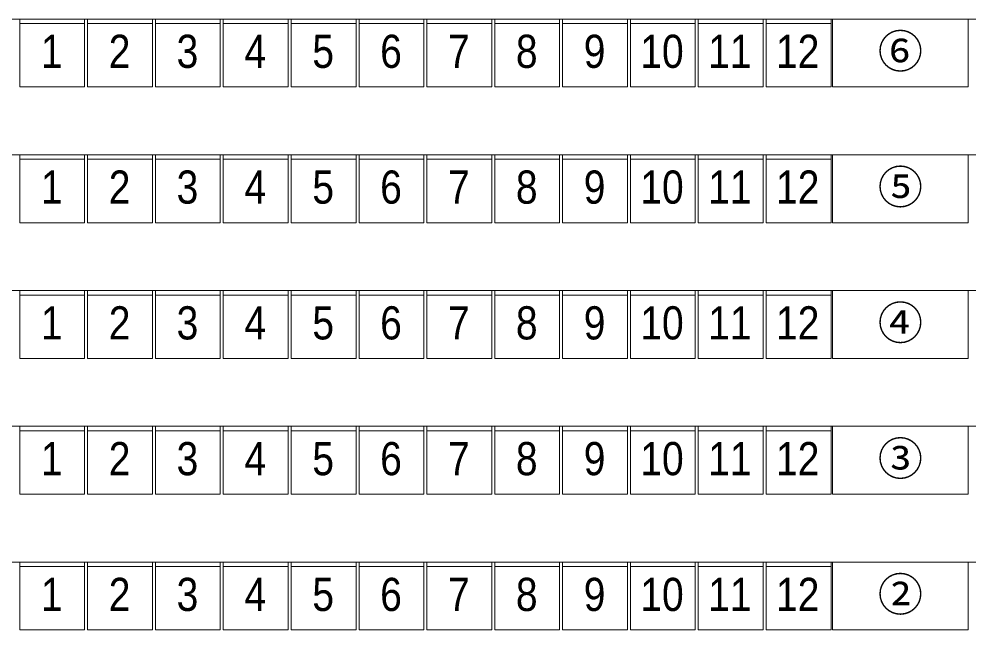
# Model space of a CAD drawing. Units: millimetres, scale not verified. Extents: x -35903 to 76097, y -53729 to 27871.
# Drawn here: x -7022 to -722, y 10380 to 14430 of the extents above; entities that cross this region are included whole.
import ezdxf
from ezdxf.enums import TextEntityAlignment as Align

# ---------------------------------------------------------------- set-up
doc = ezdxf.new("R2010")
doc.units = ezdxf.units.MM
doc.header["$LTSCALE"] = 200
for name, color, linetype, lineweight in [('0-1_躯体', 7, 'Continuous', 9), ('0-5_設備機器', 7, 'Continuous', 9), ('0-9_座席', 7, 'Continuous', 9)]:
    doc.layers.add(name, color=color, linetype=linetype, lineweight=lineweight)
doc.styles.add('ＭＳ Ｐゴシック', font='')
doc.styles.get('ＭＳ Ｐゴシック').set_extended_font_data('MS PGothic')

msp = doc.modelspace()

# ---------------------------------------------------------------- linework, layer by layer
at = {"layer": '0-1_躯体'}
for p, q in [((40639.9, 14430.4), (-10227.1, 14430.4)), ((-1627.1, 13980.4), (-1627.1, 14430.4)), ((-727.1, 13980.4), (-727.1, 14430.4)), ((-727.1, 13980.4), (-1627.1, 13980.4)), ((41589.9, 13530.4), (-10227.1, 13530.4)), ((-1627.1, 13080.4), (-1627.1, 13530.4)), ((-727.1, 13080.4), (-727.1, 13530.4)), ((-727.1, 13080.4), (-1627.1, 13080.4)), ((41332, 12630.4), (-10227.1, 12630.4)), ((-1627.1, 12180.4), (-1627.1, 12630.4)), ((-727.1, 12180.4), (-727.1, 12630.4)), ((-727.1, 12180.4), (-1627.1, 12180.4)), ((40961.6, 11730.4), (-10227.1, 11730.4)), ((-1627.1, 11280.4), (-1627.1, 11730.4)), ((-727.1, 11280.4), (-727.1, 11730.4)), ((-727.1, 11280.4), (-1627.1, 11280.4)), ((40591.1, 10830.4), (-10227.1, 10830.4)), ((-1627.1, 10380.4), (-1627.1, 10830.4)), ((-727.1, 10380.4), (-727.1, 10830.4)), ((-727.1, 10380.4), (-1627.1, 10380.4))]:
    msp.add_line(p, q, dxfattribs=at)
at = {"layer": '0-5_設備機器'}
for p, q in [((-7017.1, 13980.4), (-7017.1, 14430.4)), ((-7017.1, 14430.4), (-2401.4, 14430.4)), ((-6587.1, 13980.4), (-6587.1, 14430.4)), ((-6567.1, 13980.4), (-6567.1, 14430.4)), ((-6137.1, 13980.4), (-6137.1, 14430.4)), ((-6117.1, 13980.4), (-6117.1, 14430.4)), ((-5687.1, 13980.4), (-5687.1, 14430.4)), ((-5667.1, 13980.4), (-5667.1, 14430.4)), ((-5237.1, 13980.4), (-5237.1, 14430.4)), ((-5217.1, 13980.4), (-5217.1, 14430.4)), ((-4787.1, 13980.4), (-4787.1, 14430.4)), ((-4767.1, 13980.4), (-4767.1, 14430.4)), ((-4337.1, 13980.4), (-4337.1, 14430.4)), ((-4317.1, 13980.4), (-4317.1, 14430.4)), ((-3887.1, 13980.4), (-3887.1, 14430.4)), ((-3867.1, 13980.4), (-3867.1, 14430.4)), ((-3437.1, 13980.4), (-3437.1, 14430.4)), ((-3417.1, 13980.4), (-3417.1, 14430.4)), ((-2987.1, 13980.4), (-2987.1, 14430.4)), ((-2967.1, 13980.4), (-2967.1, 14430.4)), ((-2537.1, 13980.4), (-2537.1, 14430.4)), ((-2517.1, 13980.4), (-2517.1, 14430.4)), ((-1637.1, 14430.4), (-2401.4, 14430.4)), ((-2087.1, 13980.4), (-2087.1, 14430.4)), ((-2067.1, 13980.4), (-2067.1, 14430.4)), ((-1637.1, 13980.4), (-1637.1, 14430.4)), ((-7017.1, 14400.4), (-6587.1, 14400.4)), ((-6137.1, 14400.4), (-6567.1, 14400.4)), ((-6117.1, 14400.4), (-5687.1, 14400.4)), ((-5237.1, 14400.4), (-5667.1, 14400.4)), ((-4787.1, 14400.4), (-5217.1, 14400.4)), ((-4337.1, 14400.4), (-4767.1, 14400.4)), ((-3887.1, 14400.4), (-4317.1, 14400.4)), ((-3437.1, 14400.4), (-3867.1, 14400.4)), ((-2987.1, 14400.4), (-3417.1, 14400.4)), ((-2537.1, 14400.4), (-2967.1, 14400.4)), ((-2087.1, 14400.4), (-2517.1, 14400.4)), ((-1637.1, 14400.4), (-2067.1, 14400.4)), ((-6587.1, 13980.4), (-7017.1, 13980.4)), ((-6137.1, 13980.4), (-6567.1, 13980.4)), ((-6117.1, 13980.4), (-6117.1, 13981.7)), ((-5687.1, 13980.4), (-6117.1, 13980.4)), ((-5237.1, 13980.4), (-5667.1, 13980.4)), ((-4787.1, 13980.4), (-5217.1, 13980.4)), ((-4337.1, 13980.4), (-4767.1, 13980.4)), ((-3887.1, 13980.4), (-4317.1, 13980.4)), ((-3437.1, 13980.4), (-3867.1, 13980.4)), ((-2987.1, 13980.4), (-3417.1, 13980.4)), ((-2537.1, 13980.4), (-2967.1, 13980.4)), ((-2087.1, 13980.4), (-2517.1, 13980.4)), ((-1637.1, 13980.4), (-2067.1, 13980.4)), ((-7017.1, 13080.4), (-7017.1, 13530.4)), ((-7017.1, 13530.4), (-2401.4, 13530.4)), ((-7017.1, 13500.4), (-6587.1, 13500.4)), ((-6587.1, 13080.4), (-6587.1, 13530.4)), ((-6567.1, 13080.4), (-6567.1, 13530.4)), ((-6137.1, 13500.4), (-6567.1, 13500.4)), ((-6137.1, 13080.4), (-6137.1, 13530.4)), ((-6117.1, 13080.4), (-6117.1, 13530.4)), ((-6117.1, 13500.4), (-5687.1, 13500.4)), ((-5687.1, 13080.4), (-5687.1, 13530.4)), ((-5667.1, 13080.4), (-5667.1, 13530.4)), ((-5237.1, 13500.4), (-5667.1, 13500.4)), ((-5237.1, 13080.4), (-5237.1, 13530.4)), ((-5217.1, 13080.4), (-5217.1, 13530.4)), ((-4787.1, 13500.4), (-5217.1, 13500.4)), ((-4787.1, 13080.4), (-4787.1, 13530.4)), ((-4767.1, 13080.4), (-4767.1, 13530.4)), ((-4337.1, 13500.4), (-4767.1, 13500.4)), ((-4337.1, 13080.4), (-4337.1, 13530.4)), ((-4317.1, 13080.4), (-4317.1, 13530.4)), ((-3887.1, 13500.4), (-4317.1, 13500.4)), ((-3887.1, 13080.4), (-3887.1, 13530.4)), ((-3867.1, 13080.4), (-3867.1, 13530.4)), ((-3437.1, 13500.4), (-3867.1, 13500.4)), ((-3437.1, 13080.4), (-3437.1, 13530.4)), ((-3417.1, 13080.4), (-3417.1, 13530.4)), ((-2987.1, 13500.4), (-3417.1, 13500.4)), ((-2987.1, 13080.4), (-2987.1, 13530.4)), ((-2967.1, 13080.4), (-2967.1, 13530.4)), ((-2537.1, 13500.4), (-2967.1, 13500.4)), ((-2537.1, 13080.4), (-2537.1, 13530.4)), ((-2517.1, 13080.4), (-2517.1, 13530.4)), ((-2087.1, 13500.4), (-2517.1, 13500.4)), ((-1637.1, 13530.4), (-2401.4, 13530.4)), ((-2087.1, 13080.4), (-2087.1, 13530.4)), ((-2067.1, 13080.4), (-2067.1, 13530.4)), ((-1637.1, 13500.4), (-2067.1, 13500.4)), ((-1637.1, 13080.4), (-1637.1, 13530.4)), ((-6587.1, 13080.4), (-7017.1, 13080.4)), ((-6137.1, 13080.4), (-6567.1, 13080.4)), ((-6117.1, 13080.4), (-6117.1, 13081.7)), ((-5687.1, 13080.4), (-6117.1, 13080.4)), ((-5237.1, 13080.4), (-5667.1, 13080.4)), ((-4787.1, 13080.4), (-5217.1, 13080.4)), ((-4337.1, 13080.4), (-4767.1, 13080.4)), ((-3887.1, 13080.4), (-4317.1, 13080.4)), ((-3437.1, 13080.4), (-3867.1, 13080.4)), ((-2987.1, 13080.4), (-3417.1, 13080.4)), ((-2537.1, 13080.4), (-2967.1, 13080.4)), ((-2087.1, 13080.4), (-2517.1, 13080.4)), ((-1637.1, 13080.4), (-2067.1, 13080.4)), ((-7017.1, 12180.4), (-7017.1, 12630.4)), ((-7017.1, 12630.4), (-2401.4, 12630.4)), ((-7017.1, 12600.4), (-6587.1, 12600.4)), ((-6587.1, 12180.4), (-6587.1, 12630.4)), ((-6567.1, 12180.4), (-6567.1, 12630.4)), ((-6137.1, 12600.4), (-6567.1, 12600.4)), ((-6137.1, 12180.4), (-6137.1, 12630.4)), ((-6117.1, 12180.4), (-6117.1, 12630.4)), ((-6117.1, 12600.4), (-5687.1, 12600.4)), ((-5687.1, 12180.4), (-5687.1, 12630.4)), ((-5667.1, 12180.4), (-5667.1, 12630.4)), ((-5237.1, 12600.4), (-5667.1, 12600.4)), ((-5237.1, 12180.4), (-5237.1, 12630.4)), ((-5217.1, 12180.4), (-5217.1, 12630.4)), ((-4787.1, 12600.4), (-5217.1, 12600.4)), ((-4787.1, 12180.4), (-4787.1, 12630.4)), ((-4767.1, 12180.4), (-4767.1, 12630.4)), ((-4337.1, 12600.4), (-4767.1, 12600.4)), ((-4337.1, 12180.4), (-4337.1, 12630.4)), ((-4317.1, 12180.4), (-4317.1, 12630.4)), ((-3887.1, 12600.4), (-4317.1, 12600.4)), ((-3887.1, 12180.4), (-3887.1, 12630.4)), ((-3867.1, 12180.4), (-3867.1, 12630.4)), ((-3437.1, 12600.4), (-3867.1, 12600.4)), ((-3437.1, 12180.4), (-3437.1, 12630.4)), ((-3417.1, 12180.4), (-3417.1, 12630.4)), ((-2987.1, 12600.4), (-3417.1, 12600.4)), ((-2987.1, 12180.4), (-2987.1, 12630.4)), ((-2967.1, 12180.4), (-2967.1, 12630.4)), ((-2537.1, 12600.4), (-2967.1, 12600.4)), ((-2537.1, 12180.4), (-2537.1, 12630.4)), ((-2517.1, 12180.4), (-2517.1, 12630.4)), ((-2087.1, 12600.4), (-2517.1, 12600.4)), ((-1637.1, 12630.4), (-2401.4, 12630.4)), ((-2087.1, 12180.4), (-2087.1, 12630.4)), ((-2067.1, 12180.4), (-2067.1, 12630.4)), ((-1637.1, 12600.4), (-2067.1, 12600.4)), ((-1637.1, 12180.4), (-1637.1, 12630.4)), ((-6587.1, 12180.4), (-7017.1, 12180.4)), ((-6137.1, 12180.4), (-6567.1, 12180.4)), ((-6117.1, 12180.4), (-6117.1, 12181.7)), ((-5687.1, 12180.4), (-6117.1, 12180.4)), ((-5237.1, 12180.4), (-5667.1, 12180.4)), ((-4787.1, 12180.4), (-5217.1, 12180.4)), ((-4337.1, 12180.4), (-4767.1, 12180.4)), ((-3887.1, 12180.4), (-4317.1, 12180.4)), ((-3437.1, 12180.4), (-3867.1, 12180.4)), ((-2987.1, 12180.4), (-3417.1, 12180.4)), ((-2537.1, 12180.4), (-2967.1, 12180.4)), ((-2087.1, 12180.4), (-2517.1, 12180.4)), ((-1637.1, 12180.4), (-2067.1, 12180.4)), ((-7017.1, 11280.4), (-7017.1, 11730.4)), ((-7017.1, 11730.4), (-2401.4, 11730.4)), ((-6587.1, 11280.4), (-6587.1, 11730.4)), ((-6567.1, 11280.4), (-6567.1, 11730.4)), ((-6137.1, 11280.4), (-6137.1, 11730.4)), ((-6117.1, 11280.4), (-6117.1, 11730.4)), ((-5687.1, 11280.4), (-5687.1, 11730.4)), ((-5667.1, 11280.4), (-5667.1, 11730.4)), ((-5237.1, 11280.4), (-5237.1, 11730.4)), ((-5217.1, 11280.4), (-5217.1, 11730.4)), ((-4787.1, 11280.4), (-4787.1, 11730.4)), ((-4767.1, 11280.4), (-4767.1, 11730.4)), ((-4337.1, 11280.4), (-4337.1, 11730.4)), ((-4317.1, 11280.4), (-4317.1, 11730.4)), ((-3887.1, 11280.4), (-3887.1, 11730.4)), ((-3867.1, 11280.4), (-3867.1, 11730.4)), ((-3437.1, 11280.4), (-3437.1, 11730.4)), ((-3417.1, 11280.4), (-3417.1, 11730.4)), ((-2987.1, 11280.4), (-2987.1, 11730.4)), ((-2967.1, 11280.4), (-2967.1, 11730.4)), ((-2537.1, 11280.4), (-2537.1, 11730.4)), ((-2517.1, 11280.4), (-2517.1, 11730.4)), ((-1637.1, 11730.4), (-2401.4, 11730.4)), ((-2087.1, 11280.4), (-2087.1, 11730.4)), ((-2067.1, 11280.4), (-2067.1, 11730.4)), ((-1637.1, 11280.4), (-1637.1, 11730.4)), ((-7017.1, 11700.4), (-6587.1, 11700.4)), ((-6137.1, 11700.4), (-6567.1, 11700.4)), ((-6117.1, 11700.4), (-5687.1, 11700.4)), ((-5237.1, 11700.4), (-5667.1, 11700.4)), ((-4787.1, 11700.4), (-5217.1, 11700.4)), ((-4337.1, 11700.4), (-4767.1, 11700.4)), ((-3887.1, 11700.4), (-4317.1, 11700.4)), ((-3437.1, 11700.4), (-3867.1, 11700.4)), ((-2987.1, 11700.4), (-3417.1, 11700.4)), ((-2537.1, 11700.4), (-2967.1, 11700.4)), ((-2087.1, 11700.4), (-2517.1, 11700.4)), ((-1637.1, 11700.4), (-2067.1, 11700.4)), ((-6587.1, 11280.4), (-7017.1, 11280.4)), ((-6137.1, 11280.4), (-6567.1, 11280.4)), ((-6117.1, 11280.4), (-6117.1, 11281.7)), ((-5687.1, 11280.4), (-6117.1, 11280.4)), ((-5237.1, 11280.4), (-5667.1, 11280.4)), ((-4787.1, 11280.4), (-5217.1, 11280.4)), ((-4337.1, 11280.4), (-4767.1, 11280.4)), ((-3887.1, 11280.4), (-4317.1, 11280.4)), ((-3437.1, 11280.4), (-3867.1, 11280.4)), ((-2987.1, 11280.4), (-3417.1, 11280.4)), ((-2537.1, 11280.4), (-2967.1, 11280.4)), ((-2087.1, 11280.4), (-2517.1, 11280.4)), ((-1637.1, 11280.4), (-2067.1, 11280.4)), ((-7017.1, 10380.4), (-7017.1, 10830.4)), ((-7017.1, 10830.4), (-2401.4, 10830.4)), ((-7017.1, 10800.4), (-6587.1, 10800.4)), ((-6587.1, 10380.4), (-6587.1, 10830.4)), ((-6567.1, 10380.4), (-6567.1, 10830.4)), ((-6137.1, 10800.4), (-6567.1, 10800.4)), ((-6137.1, 10380.4), (-6137.1, 10830.4)), ((-6117.1, 10380.4), (-6117.1, 10830.4)), ((-6117.1, 10800.4), (-5687.1, 10800.4)), ((-5687.1, 10380.4), (-5687.1, 10830.4)), ((-5667.1, 10380.4), (-5667.1, 10830.4)), ((-5237.1, 10800.4), (-5667.1, 10800.4)), ((-5237.1, 10380.4), (-5237.1, 10830.4)), ((-5217.1, 10380.4), (-5217.1, 10830.4)), ((-4787.1, 10800.4), (-5217.1, 10800.4)), ((-4787.1, 10380.4), (-4787.1, 10830.4)), ((-4767.1, 10380.4), (-4767.1, 10830.4)), ((-4337.1, 10800.4), (-4767.1, 10800.4)), ((-4337.1, 10380.4), (-4337.1, 10830.4)), ((-4317.1, 10380.4), (-4317.1, 10830.4)), ((-3887.1, 10800.4), (-4317.1, 10800.4)), ((-3887.1, 10380.4), (-3887.1, 10830.4)), ((-3867.1, 10380.4), (-3867.1, 10830.4)), ((-3437.1, 10800.4), (-3867.1, 10800.4)), ((-3437.1, 10380.4), (-3437.1, 10830.4)), ((-3417.1, 10380.4), (-3417.1, 10830.4)), ((-2987.1, 10800.4), (-3417.1, 10800.4)), ((-2987.1, 10380.4), (-2987.1, 10830.4)), ((-2967.1, 10380.4), (-2967.1, 10830.4)), ((-2537.1, 10800.4), (-2967.1, 10800.4)), ((-2537.1, 10380.4), (-2537.1, 10830.4)), ((-2517.1, 10380.4), (-2517.1, 10830.4)), ((-2087.1, 10800.4), (-2517.1, 10800.4)), ((-1637.1, 10830.4), (-2401.4, 10830.4)), ((-2087.1, 10380.4), (-2087.1, 10830.4)), ((-2067.1, 10380.4), (-2067.1, 10830.4)), ((-1637.1, 10800.4), (-2067.1, 10800.4)), ((-1637.1, 10380.4), (-1637.1, 10830.4)), ((-6587.1, 10380.4), (-7017.1, 10380.4)), ((-6137.1, 10380.4), (-6567.1, 10380.4)), ((-6117.1, 10380.4), (-6117.1, 10381.7)), ((-5687.1, 10380.4), (-6117.1, 10380.4)), ((-5237.1, 10380.4), (-5667.1, 10380.4)), ((-4787.1, 10380.4), (-5217.1, 10380.4)), ((-4337.1, 10380.4), (-4767.1, 10380.4)), ((-3887.1, 10380.4), (-4317.1, 10380.4)), ((-3437.1, 10380.4), (-3867.1, 10380.4)), ((-2987.1, 10380.4), (-3417.1, 10380.4)), ((-2537.1, 10380.4), (-2967.1, 10380.4)), ((-2087.1, 10380.4), (-2517.1, 10380.4)), ((-1637.1, 10380.4), (-2067.1, 10380.4))]:
    msp.add_line(p, q, dxfattribs=at)

# ---------------------------------------------------------------- texts
at = {"layer": '0-9_座席', "style": 'ＭＳ Ｐゴシック', "width": 0.9}
for s, p in [('1', (-6877.1, 14040.4)), ('2', (-6427.1, 14040.4)), ('3', (-5977.1, 14040.4)), ('4', (-5527.1, 14040.4)), ('5', (-5077.1, 14040.4)), ('6', (-4627.1, 14040.4)), ('7', (-4177.1, 14040.4)), ('8', (-3727.1, 14040.4)), ('9', (-3277.1, 14040.4)), ('10', (-2902.1, 14040.4)), ('11', (-2452.1, 14040.4)), ('12', (-2002.1, 14040.4)), ('1', (-6877.1, 13140.4)), ('2', (-6427.1, 13140.4)), ('3', (-5977.1, 13140.4)), ('4', (-5527.1, 13140.4)), ('5', (-5077.1, 13140.4)), ('6', (-4627.1, 13140.4)), ('7', (-4177.1, 13140.4)), ('8', (-3727.1, 13140.4)), ('9', (-3277.1, 13140.4)), ('10', (-2902.1, 13140.4)), ('11', (-2452.1, 13140.4)), ('12', (-2002.1, 13140.4)), ('1', (-6877.1, 12240.4)), ('2', (-6427.1, 12240.4)), ('3', (-5977.1, 12240.4)), ('4', (-5527.1, 12240.4)), ('5', (-5077.1, 12240.4)), ('6', (-4627.1, 12240.4)), ('7', (-4177.1, 12240.4)), ('8', (-3727.1, 12240.4)), ('9', (-3277.1, 12240.4)), ('10', (-2902.1, 12240.4)), ('11', (-2452.1, 12240.4)), ('12', (-2002.1, 12240.4)), ('1', (-6877.1, 11340.4)), ('2', (-6427.1, 11340.4)), ('3', (-5977.1, 11340.4)), ('4', (-5527.1, 11340.4)), ('5', (-5077.1, 11340.4)), ('6', (-4627.1, 11340.4)), ('7', (-4177.1, 11340.4)), ('8', (-3727.1, 11340.4)), ('9', (-3277.1, 11340.4)), ('10', (-2902.1, 11340.4)), ('11', (-2452.1, 11340.4)), ('12', (-2002.1, 11340.4)), ('1', (-6877.1, 10440.4)), ('2', (-6427.1, 10440.4)), ('3', (-5977.1, 10440.4)), ('4', (-5527.1, 10440.4)), ('5', (-5077.1, 10440.4)), ('6', (-4627.1, 10440.4)), ('7', (-4177.1, 10440.4)), ('8', (-3727.1, 10440.4)), ('9', (-3277.1, 10440.4)), ('10', (-2902.1, 10440.4)), ('11', (-2452.1, 10440.4)), ('12', (-2002.1, 10440.4))]:
    msp.add_text(s, height=219.9, dxfattribs=at).set_placement(p, align=Align.BOTTOM_LEFT)
at = {"layer": '0-9_座席', "style": 'ＭＳ Ｐゴシック'}
for s, p in [('⑥', (-1327.1, 14040.4)), ('⑤', (-1327.1, 13140.4)), ('④', (-1327.1, 12240.4)), ('③', (-1327.1, 11340.4)), ('②', (-1327.1, 10440.4))]:
    msp.add_text(s, height=219.9, dxfattribs=at).set_placement(p, align=Align.BOTTOM_LEFT)

doc.saveas('drawing.dxf')
